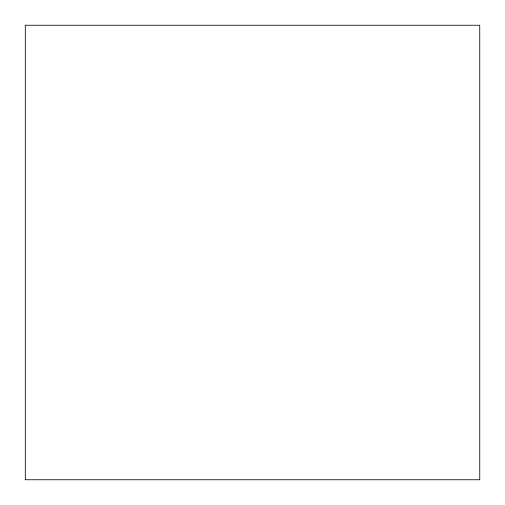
<?xml version="1.0" encoding="UTF-8"?>
<svg xmlns="http://www.w3.org/2000/svg" width="505" height="505" viewBox="0 0 505 505"><rect width="100%" height="100%" fill="white"/><g stroke="black" fill="none" stroke-linecap="round" stroke-linejoin="round"><path stroke-width="0.76" d="M25.25 479.75L479.75 479.75L479.75 25.25L25.294 25.25L25.294 479.75"/></g></svg>
